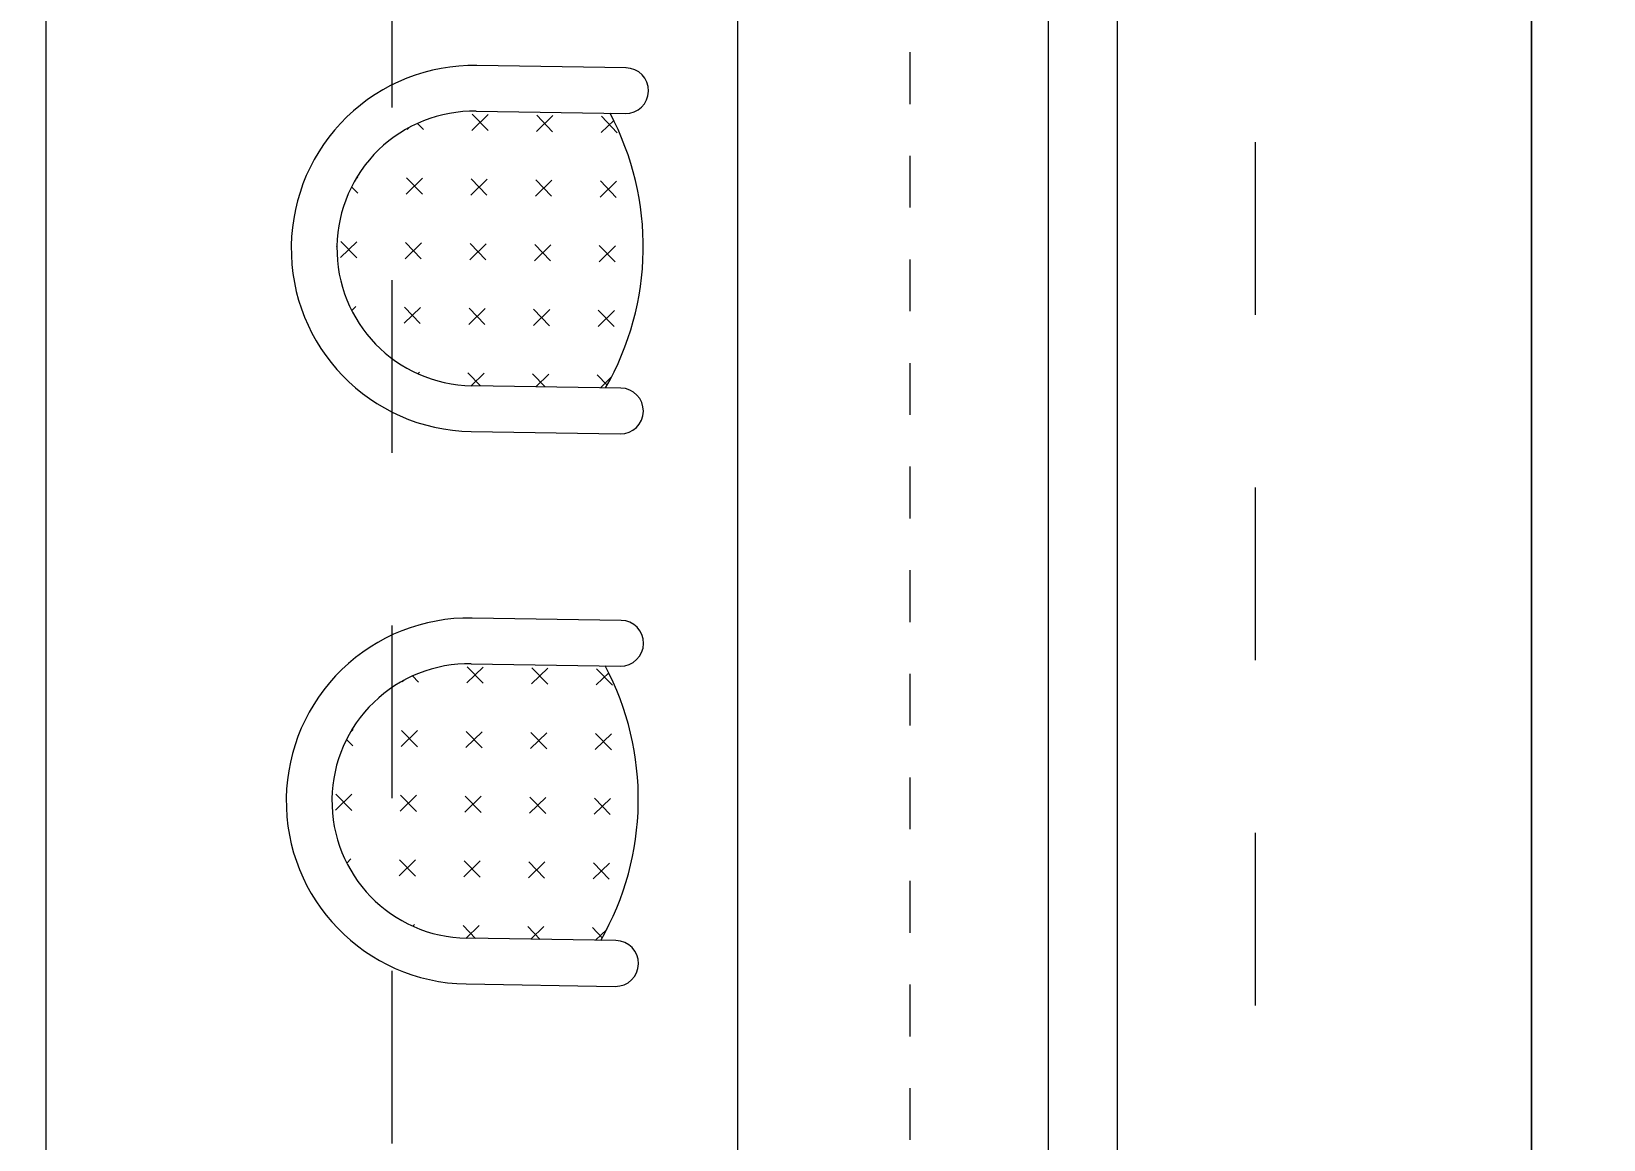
# Model space of a CAD drawing. Header units: centimetres. Extents: x -26724 to 60145, y -23645 to 6771.
# Drawn here: x -10898 to -10670.3, y 1151.5 to 1311.9 of the extents above; entities that cross this region are included whole.
import ezdxf

# ---------------------------------------------------------------- set-up
doc = ezdxf.new("R2010")
doc.units = ezdxf.units.CM
doc.linetypes.add('AUSGEZOGEN', pattern=[0])
doc.linetypes.add('DALEKOVOD_VN', pattern=[5, 2.5, -2.5])
doc.layers.add('3.IZGLED 2', color=7, linetype='Continuous', lineweight=9, true_color=0x4a4a4a)
doc.layers.add('4.KOTE', color=88, linetype='Continuous', lineweight=15)
doc.styles.get("Standard").update_dxf_attribs({"font": 'calibri.ttf'})
doc.dimstyles.new('ja 1 50', dxfattribs={"dimtxt": 10, "dimasz": 5, "dimexe": 5, "dimexo": 5, "dimgap": 1, "dimtad": 1, "dimdec": 0, "dimtxsty": 'Standard', "dimblk": 'ARCHTICK', "dimcen": 2.5, "dimclrd": 256, "dimclrt": 7, "dimadec": 0, "dimazin": 0, "dimtfac": 1, "dimtdec": 0, "dimtix": 1, "dimtmove": 1, "dimatfit": 3, "dimldrblk": 'ARCHTICK', "dimfxl": 10, "dimfxlon": 1, "dimlwd": 0, "dimlwe": 9, "dimarcsym": 0})

# ---------------------------------------------------------------- blocks, each defined once
blk = doc.blocks.new('_ArchTick')
at = {"color": 0, "linetype": 'ByBlock', "const_width": 0.15}
blk.add_lwpolyline([(-0.5, -0.5), (0.5, 0.5)], dxfattribs=at)
blk = doc.blocks.new('*D1843')
at = {"layer": '4.KOTE', "color": 0, "lineweight": 9, "transparency": 16777216}
for p, q in [((-10926.13, 2333.96), (-10926.13, 2348.96)), ((-10816.13, 2334.48), (-10816.13, 2348.96))]:
    blk.add_line(p, q, dxfattribs=at)
at = {"layer": '4.KOTE', "lineweight": 0, "transparency": 16777216}
blk.add_line((-10926.13, 2343.96), (-10816.13, 2343.96), dxfattribs=at)
at = {"layer": 'Defpoints', "color": 0, "transparency": 16777216}
for p in [(-10816.13, 2343.96), (-10816.13, 2298.94, 13.5), (-10926.13, 0, 13.5)]:
    blk.add_point(p, dxfattribs=at)
at = {"layer": '4.KOTE', "lineweight": 0, "transparency": 16777216, "xscale": 5, "yscale": 5, "zscale": 5, "rotation": 180}
blk.add_blockref('_ArchTick', (-10926.13, 2343.96), dxfattribs=at)
at = {"layer": '4.KOTE', "lineweight": 0, "transparency": 16777216, "xscale": 5, "yscale": 5, "zscale": 5}
blk.add_blockref('_ArchTick', (-10816.13, 2343.96), dxfattribs=at)
at = {"layer": '4.KOTE', "color": 7, "transparency": 16777216, "insert": (-10871.13, 2350.09), "char_height": 10, "attachment_point": 5}
blk.add_mtext('110', dxfattribs=at)
blk = doc.blocks.new('*D1934')
at = {"layer": '4.KOTE', "color": 0, "lineweight": 9, "transparency": 16777216}
for p, q in [((-10995.72, 1754.67), (-10995.72, 1769.67)), ((-10845.73, 1754.76), (-10845.73, 1769.67))]:
    blk.add_line(p, q, dxfattribs=at)
at = {"layer": '4.KOTE', "lineweight": 0, "transparency": 16777216}
blk.add_line((-10995.72, 1764.67), (-10845.73, 1764.67), dxfattribs=at)
at = {"layer": 'Defpoints', "color": 0, "transparency": 16777216}
for p in [(-10845.73, 1764.67), (-10845.73, 1647.79, 13.5), (-10995.72, 0, 13.5)]:
    blk.add_point(p, dxfattribs=at)
at = {"layer": '4.KOTE', "lineweight": 0, "transparency": 16777216, "xscale": 5, "yscale": 5, "zscale": 5, "rotation": 180}
blk.add_blockref('_ArchTick', (-10995.72, 1764.67), dxfattribs=at)
at = {"layer": '4.KOTE', "lineweight": 0, "transparency": 16777216, "xscale": 5, "yscale": 5, "zscale": 5}
blk.add_blockref('_ArchTick', (-10845.73, 1764.67), dxfattribs=at)
at = {"layer": '4.KOTE', "color": 7, "transparency": 16777216, "insert": (-10920.73, 1770.79), "char_height": 10, "attachment_point": 5}
blk.add_mtext('150', dxfattribs=at)

msp = doc.modelspace()

# ---------------------------------------------------------------- linework, layer by layer
at = {"layer": '3.IZGLED 2', "color": 4, "linetype": 'DALEKOVOD_VN', "ltscale": 10}
for p, q in [((-10845.73, 1000.89, 13.5), (-10845.73, 2213.89, 13.5)), ((-10720.73, 1645.89, 13.5), (-10720.73, 1080.89, 13.5))]:
    msp.add_line(p, q, dxfattribs=at)
at = {"layer": '3.IZGLED 2', "linetype": 'AUSGEZOGEN', "lineweight": 18, "transparency": 33554687}
for p, q in [((-10750.73, 1643.89, 13.5), (-10750.73, 940.89, 13.5)), ((-10680.73, 1633.89, 13.5), (-10680.73, 940.89, 13.5)), ((-10750.73, 1494.9, 13.5), (-10750.73, 994.9, 13.5))]:
    msp.add_line(p, q, dxfattribs=at)
at = {"layer": '3.IZGLED 2', "linetype": 'DALEKOVOD_VN', "lineweight": 18, "ltscale": 3, "transparency": 33554687}
msp.add_line((-10750.73, 1643.89, 13.5), (-10750.73, 940.89, 13.5), dxfattribs=at)
at = {"layer": '3.IZGLED 2'}
for p, q in [((-10740.73, 1643.9, 13.5), (-10740.73, 1080.89, 13.5)), ((-10680.73, 940.89, 13.5), (-10680.73, 1633.89, 13.5)), ((-10795.73, 1623.89, 13.5), (-10795.73, 1100.89, 13.5))]:
    msp.add_line(p, q, dxfattribs=at)
at = {"layer": '3.IZGLED 2', "transparency": 33554687}
for p, q in [((-10811.85, 1306.64, 13.5), (-10833.44, 1306.99, 13.5)), ((-10833.54, 1300.37, 13.5), (-10811.96, 1300.02, 13.5)), ((-10843.26, 1298.01, 13.5), (-10843.54, 1297.73, 13.5)), ((-10841.2, 1297.7, 13.5), (-10842.07, 1298.6, 13.5)), ((-10831.8, 1299.89, 13.5), (-10834.18, 1297.58, 13.5)), ((-10831.84, 1297.55, 13.5), (-10834.14, 1299.93, 13.5)), ((-10822.44, 1299.74, 13.5), (-10824.82, 1297.44, 13.5)), ((-10822.48, 1297.4, 13.5), (-10824.78, 1299.78, 13.5)), ((-10813.64, 1299.04, 13.5), (-10815.46, 1297.29, 13.5)), ((-10813.12, 1297.25, 13.5), (-10815.42, 1299.63, 13.5)), ((-10850.71, 1288.49, 13.5), (-10851.61, 1289.42, 13.5)), ((-10850.67, 1290.83, 13.5), (-10851.05, 1290.46, 13.5)), ((-10841.31, 1290.68, 13.5), (-10843.69, 1288.37, 13.5)), ((-10841.35, 1288.34, 13.5), (-10843.65, 1290.71, 13.5)), ((-10831.95, 1290.53, 13.5), (-10834.33, 1288.22, 13.5)), ((-10831.99, 1288.19, 13.5), (-10834.29, 1290.56, 13.5)), ((-10822.59, 1290.38, 13.5), (-10824.97, 1288.07, 13.5)), ((-10822.63, 1288.04, 13.5), (-10824.93, 1290.41, 13.5)), ((-10813.23, 1290.23, 13.5), (-10815.61, 1287.93, 13.5)), ((-10813.26, 1287.89, 13.5), (-10815.57, 1290.27, 13.5)), ((-10860.34, 1280.93, 13.5), (-10860.34, 1280.89, 13.5)), ((-10853.72, 1280.79, 13.5), (-10853.72, 1280.83, 13.5)), ((-10850.82, 1281.46, 13.5), (-10853.2, 1279.16, 13.5)), ((-10850.86, 1279.12, 13.5), (-10853.16, 1281.5, 13.5)), ((-10841.46, 1281.31, 13.5), (-10843.84, 1279.01, 13.5)), ((-10841.5, 1278.97, 13.5), (-10843.8, 1281.35, 13.5)), ((-10832.1, 1281.17, 13.5), (-10834.48, 1278.86, 13.5)), ((-10832.14, 1278.83, 13.5), (-10834.44, 1281.2, 13.5)), ((-10822.74, 1281.02, 13.5), (-10825.12, 1278.71, 13.5)), ((-10822.78, 1278.68, 13.5), (-10825.08, 1281.05, 13.5)), ((-10813.38, 1280.87, 13.5), (-10815.75, 1278.56, 13.5)), ((-10813.41, 1278.53, 13.5), (-10815.72, 1280.9, 13.5)), ((-10850.97, 1272.1, 13.5), (-10851.58, 1271.51, 13.5)), ((-10841.61, 1271.95, 13.5), (-10843.99, 1269.65, 13.5)), ((-10841.65, 1269.61, 13.5), (-10843.95, 1271.99, 13.5)), ((-10832.25, 1271.8, 13.5), (-10834.63, 1269.5, 13.5)), ((-10832.29, 1269.46, 13.5), (-10834.59, 1271.84, 13.5)), ((-10822.89, 1271.66, 13.5), (-10825.26, 1269.35, 13.5)), ((-10822.92, 1269.31, 13.5), (-10825.23, 1271.69, 13.5)), ((-10813.53, 1271.51, 13.5), (-10815.9, 1269.2, 13.5)), ((-10813.56, 1269.17, 13.5), (-10815.87, 1271.54, 13.5)), ((-10841.76, 1262.59, 13.5), (-10842, 1262.36, 13.5)), ((-10832.91, 1260.59, 13.5), (-10834.74, 1262.48, 13.5)), ((-10832.4, 1262.44, 13.5), (-10834.28, 1260.62, 13.5)), ((-10823.55, 1260.45, 13.5), (-10825.38, 1262.33, 13.5)), ((-10823.04, 1262.29, 13.5), (-10824.92, 1260.47, 13.5)), ((-10814.58, 1260.7, 13.5), (-10816.02, 1262.18, 13.5)), ((-10813.94, 1261.89, 13.5), (-10815.56, 1260.32, 13.5)), ((-10812.59, 1260.27, 13.5), (-10834.18, 1260.61, 13.5)), ((-10834.28, 1254, 13.5), (-10812.7, 1253.65, 13.5)), ((-10812.57, 1226.64, 13.5), (-10834.15, 1226.98, 13.5)), ((-10841.92, 1217.69, 13.5), (-10842.79, 1218.59, 13.5)), ((-10832.52, 1219.88, 13.5), (-10834.89, 1217.58, 13.5)), ((-10832.55, 1217.54, 13.5), (-10834.86, 1219.92, 13.5)), ((-10834.26, 1220.36, 13.5), (-10812.67, 1220.02, 13.5)), ((-10823.16, 1219.73, 13.5), (-10825.53, 1217.43, 13.5)), ((-10823.19, 1217.39, 13.5), (-10825.5, 1219.77, 13.5)), ((-10814.36, 1219.04, 13.5), (-10816.17, 1217.28, 13.5)), ((-10813.83, 1217.24, 13.5), (-10816.13, 1219.62, 13.5)), ((-10843.97, 1218, 13.5), (-10844.26, 1217.73, 13.5)), ((-10851.43, 1208.48, 13.5), (-10852.33, 1209.41, 13.5)), ((-10851.39, 1210.82, 13.5), (-10851.76, 1210.46, 13.5)), ((-10842.03, 1210.67, 13.5), (-10844.4, 1208.37, 13.5)), ((-10842.06, 1208.33, 13.5), (-10844.37, 1210.71, 13.5)), ((-10832.67, 1210.52, 13.5), (-10835.04, 1208.22, 13.5)), ((-10832.7, 1208.18, 13.5), (-10835.01, 1210.56, 13.5)), ((-10823.31, 1210.37, 13.5), (-10825.68, 1208.07, 13.5)), ((-10823.34, 1208.03, 13.5), (-10825.65, 1210.41, 13.5)), ((-10813.94, 1210.22, 13.5), (-10816.32, 1207.92, 13.5)), ((-10813.98, 1207.88, 13.5), (-10816.28, 1210.26, 13.5)), ((-10861.05, 1200.93, 13.5), (-10861.05, 1200.89, 13.5)), ((-10854.43, 1200.78, 13.5), (-10854.43, 1200.82, 13.5)), ((-10851.54, 1201.46, 13.5), (-10853.92, 1199.15, 13.5)), ((-10851.58, 1199.12, 13.5), (-10853.88, 1201.49, 13.5)), ((-10842.18, 1201.31, 13.5), (-10844.55, 1199, 13.5)), ((-10842.21, 1198.97, 13.5), (-10844.52, 1201.35, 13.5)), ((-10832.82, 1201.16, 13.5), (-10835.19, 1198.86, 13.5)), ((-10832.85, 1198.82, 13.5), (-10835.16, 1201.2, 13.5)), ((-10823.45, 1201.01, 13.5), (-10825.83, 1198.71, 13.5)), ((-10823.49, 1198.67, 13.5), (-10825.79, 1201.05, 13.5)), ((-10814.09, 1200.86, 13.5), (-10816.47, 1198.56, 13.5)), ((-10814.13, 1198.52, 13.5), (-10816.43, 1200.9, 13.5)), ((-10851.69, 1192.1, 13.5), (-10852.3, 1191.5, 13.5)), ((-10842.33, 1191.95, 13.5), (-10844.7, 1189.64, 13.5)), ((-10842.36, 1189.61, 13.5), (-10844.67, 1191.98, 13.5)), ((-10832.96, 1191.8, 13.5), (-10835.34, 1189.49, 13.5)), ((-10833, 1189.46, 13.5), (-10835.31, 1191.83, 13.5)), ((-10823.6, 1191.65, 13.5), (-10825.98, 1189.35, 13.5)), ((-10823.64, 1189.31, 13.5), (-10825.94, 1191.69, 13.5)), ((-10814.24, 1191.5, 13.5), (-10816.62, 1189.2, 13.5)), ((-10814.28, 1189.16, 13.5), (-10816.58, 1191.54, 13.5)), ((-10842.48, 1182.59, 13.5), (-10842.72, 1182.35, 13.5)), ((-10833.63, 1180.59, 13.5), (-10835.45, 1182.47, 13.5)), ((-10833.11, 1182.44, 13.5), (-10835, 1180.61, 13.5)), ((-10824.27, 1180.44, 13.5), (-10826.09, 1182.32, 13.5)), ((-10823.75, 1182.29, 13.5), (-10825.64, 1180.46, 13.5)), ((-10815.29, 1180.69, 13.5), (-10816.73, 1182.18, 13.5)), ((-10814.65, 1181.89, 13.5), (-10816.28, 1180.31, 13.5)), ((-10813.31, 1180.26, 13.5), (-10834.89, 1180.61, 13.5)), ((-10835, 1173.99, 13.5), (-10813.41, 1173.64, 13.5))]:
    msp.add_line(p, q, dxfattribs=at)
at = {"layer": '3.IZGLED 2', "ltscale": 12, "elevation": 13.5}
msp.add_lwpolyline([(-10345.83, 858.89), (-10490.83, 858.89), (-10490.83, 713.89), (-10570.83, 713.89), (-10570.83, 573.89), (-10755.83, 573.89), (-10755.83, 713.89), (-10770.83, 713.89), (-10770.83, 606.49), (-10895.83, 606.48), (-10895.83, 1818.89), (-10345.83, 1818.89), (-10345.83, 858.89)], dxfattribs=at)
at = {"layer": '3.IZGLED 2', "linetype": 'DALEKOVOD_VN', "ltscale": 3, "elevation": 13.5}
msp.add_lwpolyline([(-10750.73, 1643.9, 0.419151), (-10770.73, 1623.9), (-10770.73, 1100.66)], format="xyb", dxfattribs=at)
at = {"layer": '3.IZGLED 2', "transparency": 33554687}
for centre, radius, start, end in [((-10833.86, 1280.51, 13.5), 26.48, 89.0863, 179.0863), ((-10811.91, 1303.33, 13.5), 3.31, 269.0863, 89.0863), ((-10833.86, 1280.51, 13.5), 19.86, 89.0863, 179.0863), ((-10850.5, 1280.76, 13.5), 41.14, 330.1898, 27.9829), ((-10833.86, 1280.47, 13.5), 26.48, 179.0863, 269.0863), ((-10833.86, 1280.47, 13.5), 19.86, 179.0863, 269.0863), ((-10812.65, 1256.96, 13.5), 3.31, 269.0863, 89.0863), ((-10834.58, 1200.5, 13.5), 26.48, 89.0863, 179.0863), ((-10812.62, 1223.33, 13.5), 3.31, 269.0863, 89.0863), ((-10834.58, 1200.5, 13.5), 19.86, 89.0863, 179.0863), ((-10851.21, 1200.75, 13.5), 41.14, 330.1898, 27.9829), ((-10834.58, 1200.47, 13.5), 26.48, 179.0863, 269.0863), ((-10834.58, 1200.47, 13.5), 19.86, 179.0863, 269.0863), ((-10813.36, 1176.95, 13.5), 3.31, 269.0863, 89.0863)]:
    msp.add_arc(centre, radius, start, end, dxfattribs=at)

# ---------------------------------------------------------------- dimensions: what is measured, and where the dimension line sits
at = {"layer": '4.KOTE'}
for base, p1, p2, picture, middle in [((-10816.13, 2343.96), (-10926.13, 0, 13.5), (-10816.13, 2298.94, 13.5), '*D1843', (-10871.13, 2350.09)), ((-10845.73, 1764.67), (-10995.72, 0, 13.5), (-10845.73, 1647.79, 13.5), '*D1934', (-10920.73, 1770.79))]:
    dim = msp.add_linear_dim(base=base, p1=p1, p2=p2, dimstyle='ja 1 50', dxfattribs=at)
    dim.commit()
    dim.dimension.update_dxf_attribs({"geometry": picture, "text_midpoint": middle})

doc.saveas('drawing.dxf')
